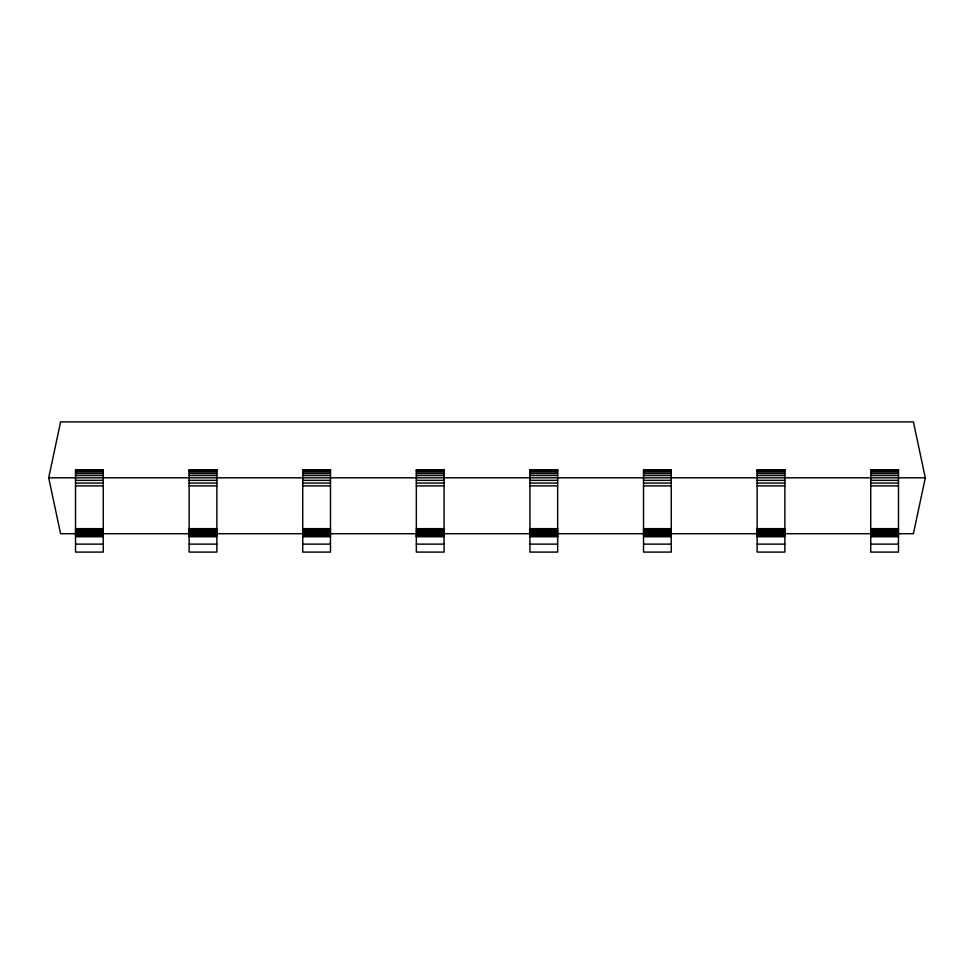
<?xml version="1.0" encoding="UTF-8"?>
<svg xmlns="http://www.w3.org/2000/svg" width="974" height="974" viewBox="0 0 974 974"><rect width="100%" height="100%" fill="white"/><g stroke="black" fill="none" stroke-linecap="round" stroke-linejoin="round"><path stroke-width="1.46" d="M75.789 533.715L60.583 533.715L48.7 477.808L60.583 421.912L913.417 421.912L925.3 477.808L913.417 533.715L898.211 533.715M75.534 470.004L103.268 470.004M189.139 470.004L216.861 470.004M302.731 470.004L330.466 470.004M416.336 470.004L444.059 470.004M529.941 470.004L557.664 470.004M643.534 470.004L671.269 470.004M757.139 470.004L784.861 470.004M870.732 470.004L898.466 470.004M75.534 470.734L103.268 470.734M189.139 470.734L216.861 470.734M302.731 470.734L330.466 470.734M416.336 470.734L444.059 470.734M529.941 470.734L557.664 470.734M643.534 470.734L671.269 470.734M757.139 470.734L784.861 470.734M870.732 470.734L898.466 470.734M75.534 471.915L103.268 471.915M189.139 471.915L216.861 471.915M302.731 471.915L330.466 471.915M416.336 471.915L444.059 471.915M529.941 471.915L557.664 471.915M643.534 471.915L671.269 471.915M757.139 471.915L784.861 471.915M870.732 471.915L898.466 471.915M75.534 473.534L103.268 473.534M189.139 473.534L216.861 473.534M302.731 473.534L330.466 473.534M416.336 473.534L444.059 473.534M529.941 473.534L557.664 473.534M643.534 473.534L671.269 473.534M757.139 473.534L784.861 473.534M870.732 473.534L898.466 473.534M75.534 475.519L103.268 475.519M189.139 475.519L216.861 475.519M302.731 475.519L330.466 475.519M416.336 475.519L444.059 475.519M529.941 475.519L557.664 475.519M643.534 475.519L671.269 475.519M757.139 475.519L784.861 475.519M870.732 475.519L898.466 475.519M48.7 477.808L925.3 477.808M75.534 480.352L103.268 480.352M189.139 480.352L216.861 480.352M302.731 480.352L330.466 480.352M416.336 480.352L444.059 480.352M529.941 480.352L557.664 480.352M643.534 480.352L671.269 480.352M757.139 480.352L784.861 480.352M870.732 480.352L898.466 480.352M75.534 483.067L103.268 483.067M189.139 483.067L216.861 483.067M302.731 483.067L330.466 483.067M416.336 483.067L444.059 483.067M529.941 483.067L557.664 483.067M643.534 483.067L671.269 483.067M757.139 483.067L784.861 483.067M870.732 483.067L898.466 483.067M75.534 485.868L103.268 485.868M189.139 485.868L216.861 485.868M302.731 485.868L330.466 485.868M416.336 485.868L444.059 485.868M529.941 485.868L557.664 485.868M643.534 485.868L671.269 485.868M757.139 485.868L784.861 485.868M870.732 485.868L898.466 485.868M75.534 528.663L103.268 528.663M189.139 528.663L216.861 528.663M302.731 528.663L330.466 528.663M416.336 528.663L444.059 528.663M529.941 528.663L557.664 528.663M643.534 528.663L671.269 528.663M757.139 528.663L784.861 528.663M870.732 528.663L898.466 528.663M75.534 529.941L103.268 529.941M189.139 529.941L216.861 529.941M302.731 529.941L330.466 529.941M416.336 529.941L444.059 529.941M529.941 529.941L557.664 529.941M643.534 529.941L671.269 529.941M757.139 529.941L784.861 529.941M870.732 529.941L898.466 529.941M75.534 531.183L103.268 531.183M189.139 531.183L216.861 531.183M302.731 531.183L330.466 531.183M416.336 531.183L444.059 531.183M529.941 531.183L557.664 531.183M643.534 531.183L671.269 531.183M757.139 531.183L784.861 531.183M870.732 531.183L898.466 531.183M75.534 532.364L103.268 532.364M189.139 532.364L216.861 532.364M302.731 532.364L330.466 532.364M416.336 532.364L444.059 532.364M529.941 532.364L557.664 532.364M643.534 532.364L671.269 532.364M757.139 532.364L784.861 532.364M870.732 532.364L898.466 532.364M75.534 533.448L103.268 533.448M189.139 533.448L216.861 533.448M302.731 533.448L330.466 533.448M416.336 533.448L444.059 533.448M529.941 533.448L557.664 533.448M643.534 533.448L671.269 533.448M757.139 533.448L784.861 533.448M870.732 533.448L898.466 533.448M103.147 533.715L189.796 533.715M217.165 533.715L303.815 533.715M329.662 533.715L416.312 533.715M443.669 533.715L530.331 533.715M557.688 533.715L644.338 533.715M670.185 533.715L756.835 533.715M784.204 533.715L870.853 533.715M75.534 534.409L103.268 534.409M189.139 534.409L216.861 534.409M302.731 534.409L330.466 534.409M416.336 534.409L444.059 534.409M529.941 534.409L557.664 534.409M643.534 534.409L671.269 534.409M757.139 534.409L784.861 534.409M870.732 534.409L898.466 534.409M75.534 535.237L103.268 535.237M189.139 535.237L216.861 535.237M302.731 535.237L330.466 535.237M416.336 535.237L444.059 535.237M529.941 535.237L557.664 535.237M643.534 535.237L671.269 535.237M757.139 535.237L784.861 535.237M870.732 535.237L898.466 535.237M75.534 535.895L103.268 535.895M189.139 535.895L216.861 535.895M302.731 535.895L330.466 535.895M416.336 535.895L444.059 535.895M529.941 535.895L557.664 535.895M643.534 535.895L671.269 535.895M757.139 535.895L784.861 535.895M870.732 535.895L898.466 535.895M75.534 536.357L103.268 536.357M189.139 536.357L216.861 536.357M302.731 536.357L330.466 536.357M416.336 536.357L444.059 536.357M529.941 536.357L557.664 536.357M643.534 536.357L671.269 536.357M757.139 536.357L784.861 536.357M870.732 536.357L898.466 536.357M75.534 536.637L103.268 536.637M189.139 536.637L216.861 536.637M302.731 536.637L330.466 536.637M416.336 536.637L444.059 536.637M529.941 536.637L557.664 536.637M643.534 536.637L671.269 536.637M757.139 536.637L784.861 536.637M870.732 536.637L898.466 536.637M75.534 544.125L103.268 544.125M189.139 544.125L216.861 544.125M302.731 544.125L330.466 544.125M416.336 544.125L444.059 544.125M529.941 544.125L557.664 544.125M643.534 544.125L671.269 544.125M757.139 544.125L784.861 544.125M870.732 544.125L898.466 544.125M103.268 469.76L75.534 469.76L75.534 552.088L103.268 552.088L103.268 469.76M216.861 469.76L189.139 469.76L189.139 552.088L216.861 552.088L216.861 469.76M330.466 469.76L302.731 469.76L302.731 552.088L330.466 552.088L330.466 469.76M444.059 469.76L416.336 469.76L416.336 552.088L444.059 552.088L444.059 469.76M557.664 469.76L529.941 469.76L529.941 552.088L557.664 552.088L557.664 469.76M671.269 469.76L643.534 469.76L643.534 552.088L671.269 552.088L671.269 469.76M784.861 469.76L757.139 469.76L757.139 552.088L784.861 552.088L784.861 469.76M898.466 469.76L870.732 469.76L870.732 552.088L898.466 552.088L898.466 469.76"/></g></svg>
